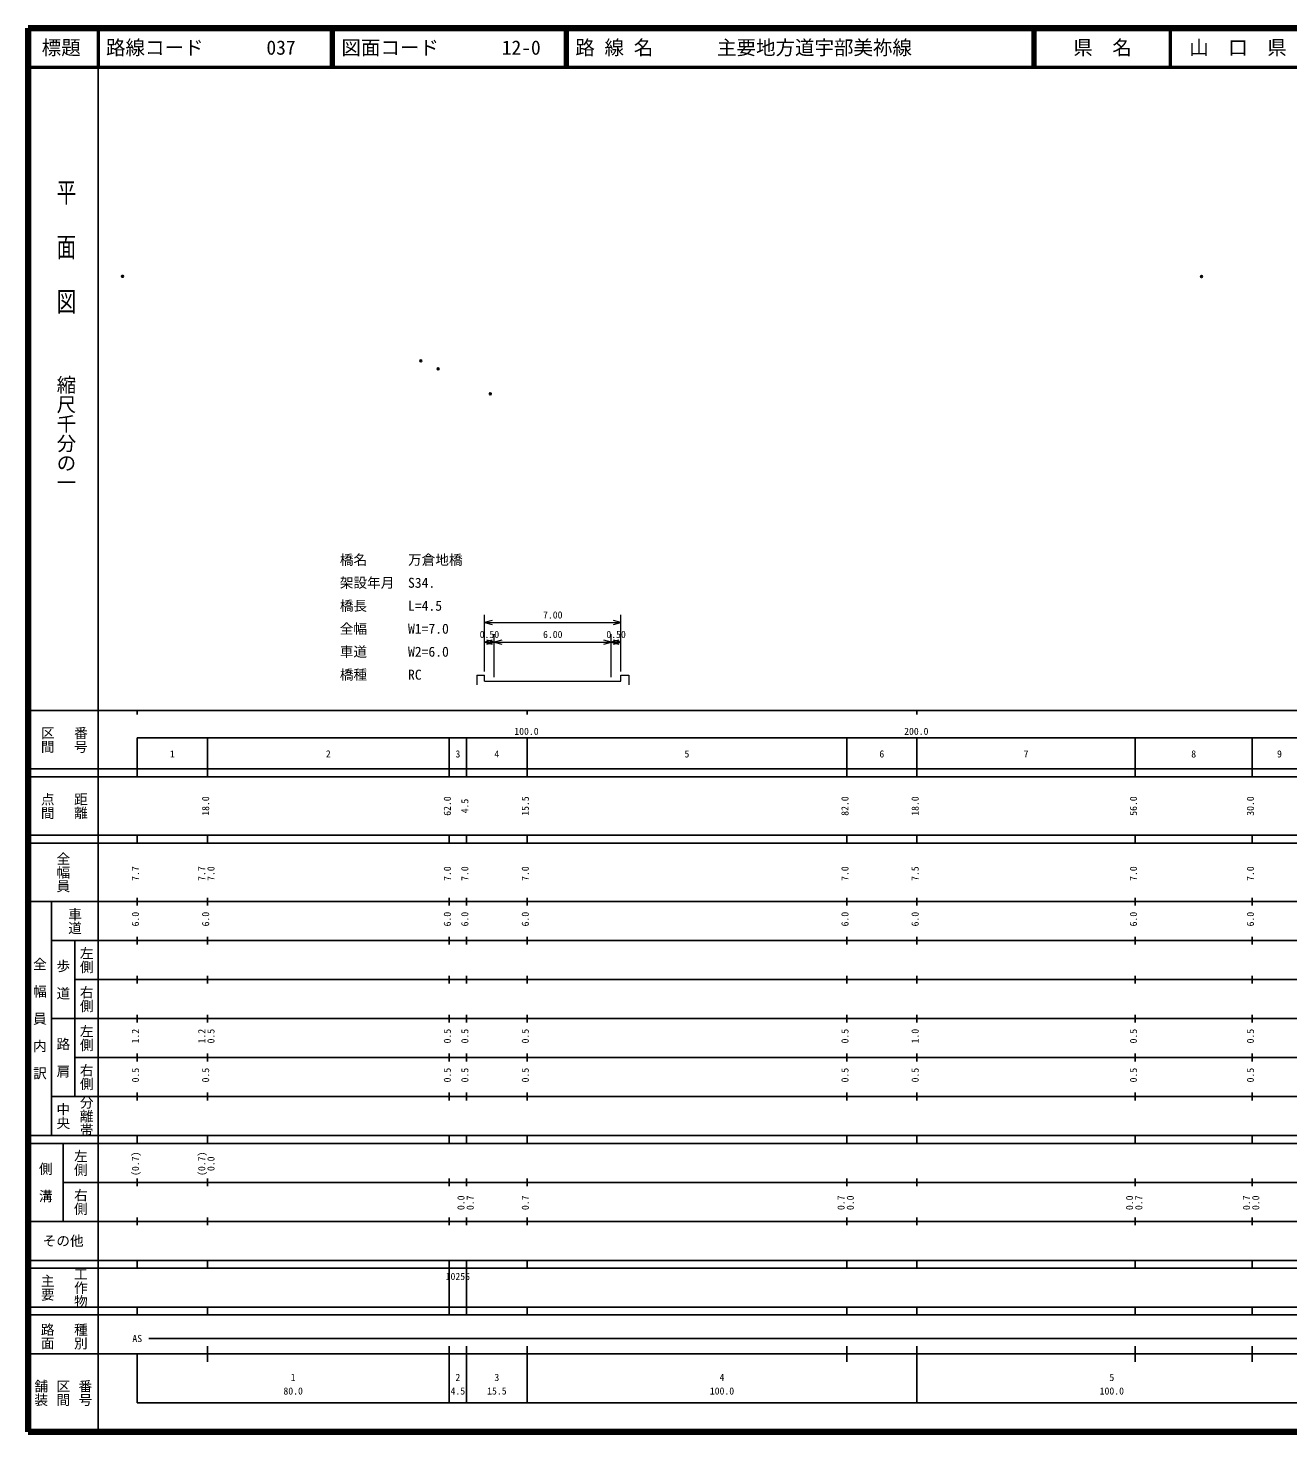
# Model space of a CAD drawing. Units: millimetres on the paper, with parts at other scales. Extents: x 40 to 680, y 20 to 380.
# Drawn here: x 40 to 363.2, y 20 to 380 of the extents above; entities that cross this region are included whole.
import ezdxf
from ezdxf.enums import TextEntityAlignment as Align

# ---------------------------------------------------------------- set-up
doc = ezdxf.new("R2010")
doc.units = ezdxf.units.MM
doc.header["$PDMODE"] = 32
doc.header["$PDSIZE"] = 0.5
doc.layers.add('S-OTRS', color=6, linetype='Continuous')
doc.layers.add('S-TTL-TXT', color=7, linetype='Continuous')
for name, color, linetype, lineweight in [('S-STR-HTXT', 7, 'Continuous', 13), ('S-TTL', 2, 'Continuous', 140), ('S-TTL-BAND', 7, 'Continuous', 25), ('S-TTL-LINE', 7, 'Continuous', 50)]:
    doc.layers.add(name, color=color, linetype=linetype, lineweight=lineweight)
doc.styles.add('@ＭＳ ゴシック', font='')
doc.styles.add('ＭＳ ゴシック', font='')
doc.styles.get('@ＭＳ ゴシック').set_extended_font_data('@MS Gothic')
doc.styles.get('ＭＳ ゴシック').set_extended_font_data('MS Gothic')

msp = doc.modelspace()

# ---------------------------------------------------------------- linework, layer by layer
at = {"layer": 'S-OTRS'}
for p in [(64.229, 316.342), (341.032, 316.285), (140.739, 294.679), (145.164, 292.605), (158.573, 286.215)]:
    msp.add_point(p, dxfattribs=at)
at = {"layer": 'S-STR-HTXT'}
for p, q in [((157.092, 215.044), (157.092, 229.544)), ((159.024, 228.061), (157.092, 227.544)), ((157.092, 227.544), (192.092, 227.544)), ((157.092, 227.544), (159.024, 227.026)), ((192.092, 227.544), (190.16, 228.061)), ((190.16, 227.026), (192.092, 227.544)), ((192.092, 215.044), (192.092, 229.544)), ((159.592, 213.544), (159.592, 224.544)), ((189.592, 213.544), (189.592, 224.544)), ((159.024, 223.061), (157.092, 222.544)), ((157.092, 222.544), (159.592, 222.544)), ((157.092, 222.544), (159.024, 222.026)), ((159.592, 222.544), (157.66, 223.061)), ((157.66, 222.026), (159.592, 222.544)), ((161.524, 223.061), (159.592, 222.544)), ((159.592, 222.544), (189.592, 222.544)), ((159.592, 222.544), (161.524, 222.026)), ((189.592, 222.544), (187.66, 223.061)), ((187.66, 222.026), (189.592, 222.544)), ((191.524, 223.061), (189.592, 222.544)), ((189.592, 222.544), (192.092, 222.544)), ((189.592, 222.544), (191.524, 222.026)), ((192.092, 222.544), (190.16, 223.061)), ((190.16, 222.026), (192.092, 222.544)), ((155.092, 214.044), (157.092, 214.044)), ((155.092, 214.044), (155.092, 211.544)), ((157.092, 212.544), (157.092, 214.044)), ((157.092, 212.544), (159.592, 212.544)), ((159.592, 212.544), (189.592, 212.544)), ((189.592, 212.544), (192.092, 212.544)), ((192.092, 212.544), (192.092, 214.044)), ((192.092, 214.044), (194.092, 214.044)), ((194.092, 214.044), (194.092, 211.544))]:
    msp.add_line(p, q, dxfattribs=at)
at = {"layer": 'S-TTL'}
for p, q in [((40, 380), (40, 20)), ((680, 380), (40, 380)), ((40, 20), (680, 20))]:
    msp.add_line(p, q, dxfattribs=at)
at = {"layer": 'S-TTL-BAND'}
for p, q in [((58, 370), (58, 20)), ((40, 205), (579, 205)), ((68, 205), (68, 204)), ((168, 205), (168, 204)), ((268, 205), (268, 204)), ((68, 198), (579, 198)), ((68, 198), (68, 188)), ((86, 188), (86, 198)), ((148, 188), (148, 198)), ((152.5, 188), (152.5, 198)), ((168, 188), (168, 198)), ((250, 188), (250, 198)), ((268, 188), (268, 198)), ((324, 188), (324, 198)), ((354, 188), (354, 198)), ((40, 190), (579, 190)), ((40, 188), (579, 188)), ((40, 173), (579, 173)), ((68, 171), (68, 173)), ((86, 171), (86, 173)), ((148, 171), (148, 173)), ((152.5, 171), (152.5, 173)), ((168, 171), (168, 173)), ((250, 171), (250, 173)), ((268, 171), (268, 173)), ((324, 171), (324, 173)), ((354, 171), (354, 173)), ((40, 171), (579, 171)), ((40, 156), (579, 156)), ((46, 96), (46, 156)), ((68, 155), (68, 157)), ((86, 155), (86, 157)), ((148, 155), (148, 157)), ((152.5, 155), (152.5, 157)), ((168, 155), (168, 157)), ((250, 155), (250, 157)), ((268, 155), (268, 157)), ((324, 155), (324, 157)), ((354, 155), (354, 157)), ((46, 146), (579, 146)), ((52, 146), (52, 106)), ((68, 145), (68, 147)), ((86, 145), (86, 147)), ((148, 145), (148, 147)), ((152.5, 145), (152.5, 147)), ((168, 145), (168, 147)), ((250, 145), (250, 147)), ((268, 145), (268, 147)), ((324, 145), (324, 147)), ((354, 145), (354, 147)), ((68, 135), (68, 137)), ((86, 135), (86, 137)), ((148, 135), (148, 137)), ((152.5, 135), (152.5, 137)), ((168, 135), (168, 137)), ((250, 135), (250, 137)), ((268, 135), (268, 137)), ((324, 135), (324, 137)), ((354, 135), (354, 137)), ((52, 136), (579, 136)), ((46, 126), (579, 126)), ((68, 125), (68, 127)), ((86, 125), (86, 127)), ((148, 125), (148, 127)), ((152.5, 125), (152.5, 127)), ((168, 125), (168, 127)), ((250, 125), (250, 127)), ((268, 125), (268, 127)), ((324, 125), (324, 127)), ((354, 125), (354, 127)), ((52, 116), (579, 116)), ((68, 115), (68, 117)), ((86, 115), (86, 117)), ((148, 115), (148, 117)), ((152.5, 115), (152.5, 117)), ((168, 115), (168, 117)), ((250, 115), (250, 117)), ((268, 115), (268, 117)), ((324, 115), (324, 117)), ((354, 115), (354, 117)), ((46, 106), (579, 106)), ((68, 105), (68, 107)), ((86, 105), (86, 107)), ((148, 105), (148, 107)), ((152.5, 105), (152.5, 107)), ((168, 105), (168, 107)), ((250, 105), (250, 107)), ((268, 105), (268, 107)), ((324, 105), (324, 107)), ((354, 105), (354, 107)), ((40, 96), (579, 96)), ((40, 94), (579, 94)), ((49, 94), (49, 74)), ((68, 94), (68, 96)), ((86, 94), (86, 96)), ((148, 94), (148, 96)), ((152.5, 94), (152.5, 96)), ((168, 94), (168, 96)), ((250, 94), (250, 96)), ((268, 94), (268, 96)), ((324, 94), (324, 96)), ((354, 94), (354, 96)), ((49, 84), (579, 84)), ((68, 83), (68, 85)), ((86, 83), (86, 85)), ((148, 83), (148, 85)), ((152.5, 83), (152.5, 85)), ((168, 83), (168, 85)), ((250, 83), (250, 85)), ((268, 83), (268, 85)), ((324, 83), (324, 85)), ((354, 83), (354, 85)), ((40, 74), (579, 74)), ((68, 73), (68, 75)), ((86, 73), (86, 75)), ((148, 73), (148, 75)), ((152.5, 73), (152.5, 75)), ((168, 73), (168, 75)), ((250, 73), (250, 75)), ((268, 73), (268, 75)), ((324, 73), (324, 75)), ((354, 73), (354, 75)), ((40, 64), (579, 64)), ((40, 62), (579, 62)), ((68, 62), (68, 64)), ((86, 62), (86, 64)), ((148, 62), (148, 64)), ((148, 52), (148, 62)), ((152.5, 62), (152.5, 64)), ((152.5, 52), (152.5, 62)), ((168, 62), (168, 64)), ((250, 62), (250, 64)), ((268, 62), (268, 64)), ((324, 62), (324, 64)), ((354, 62), (354, 64)), ((40, 52), (579, 52)), ((68, 50), (68, 52)), ((86, 50), (86, 52)), ((148, 50), (148, 52)), ((152.5, 50), (152.5, 52)), ((168, 50), (168, 52)), ((250, 50), (250, 52)), ((268, 50), (268, 52)), ((324, 50), (324, 52)), ((354, 50), (354, 52)), ((40, 50), (579, 50)), ((71, 44), (565, 44)), ((40, 40), (579, 40)), ((68, 40), (68, 27.5)), ((86, 38), (86, 42)), ((148, 27.5), (148, 42)), ((152.5, 27.5), (152.5, 42)), ((168, 27.5), (168, 42)), ((250, 38), (250, 42)), ((268, 27.5), (268, 42)), ((324, 38), (324, 42)), ((354, 38), (354, 42)), ((68, 27.5), (579, 27.5))]:
    msp.add_line(p, q, dxfattribs=at)
at = {"layer": 'S-TTL-LINE'}
for p, q in [((58, 380), (58, 370)), ((117.75, 380), (117.75, 370)), ((118.25, 380), (118.25, 370)), ((177.75, 380), (177.75, 370)), ((178.25, 380), (178.25, 370)), ((297.75, 380), (297.75, 370)), ((298.25, 380), (298.25, 370)), ((333, 380), (333, 370)), ((40, 370), (680, 370))]:
    msp.add_line(p, q, dxfattribs=at)

# ---------------------------------------------------------------- texts
at = {"layer": 'S-STR-HTXT', "style": 'ＭＳ ゴシック'}
for s, p in [('橋名\u3000\u3000\u3000万倉地橋', (119.962, 241.591)), ('架設年月\u3000S34.', (119.962, 235.7)), ('橋長\u3000\u3000\u3000L=4.5', (119.962, 229.809)), ('全幅\u3000\u3000\u3000W1=7.0', (119.962, 223.918)), ('車道\u3000\u3000\u3000W2=6.0', (119.962, 218.027)), ('橋種\u3000\u3000\u3000RC', (119.962, 212.136))]:
    msp.add_text(s, height=2.566, dxfattribs=at).set_placement(p, align=Align.BOTTOM_LEFT)
for s, p in [('7.00', (174.592, 228.044)), ('0.50', (158.342, 223.044)), ('6.00', (174.592, 223.044)), ('0.50', (190.842, 223.044))]:
    msp.add_text(s, height=1.833, dxfattribs=at).set_placement(p, align=Align.BOTTOM_CENTER)
at = {"layer": 'S-TTL-BAND', "style": '@ＭＳ ゴシック', "width": 1.4}
msp.add_text('平  面  図', height=3.666, rotation=270, dxfattribs=at).set_placement((49.777, 306.475), align=Align.MIDDLE_RIGHT)
at = {"layer": 'S-TTL-BAND', "style": '@ＭＳ ゴシック'}
msp.add_text('縮尺千分の一', height=3.666, rotation=270, dxfattribs=at).set_placement((49.777, 261.03), align=Align.MIDDLE_RIGHT)
for s, p in [('区間', (45, 197.5)), ('番号', (53.5, 197.5)), ('点間', (45, 180.5)), ('距離', (53.5, 180.5)), ('全幅員', (49, 163.5)), ('車道', (52, 151)), ('左側', (55, 141)), ('全\u3000幅\u3000員\u3000内\u3000訳', (43, 126)), ('歩\u3000道', (49, 136)), ('右側', (55, 131)), ('左側', (55, 121)), ('路\u3000肩', (49, 116)), ('右側', (55, 111)), ('分離帯', (55, 101)), ('中央', (49, 101)), ('左側', (53.5, 89)), ('側\u3000溝', (44.5, 84)), ('右側', (53.5, 79)), ('工作物', (53.5, 57)), ('主要', (45, 57)), ('路面', (45, 44.5)), ('種別', (53.5, 44.5)), ('舗装', (43.333, 30)), ('区間', (49, 30)), ('番号', (54.667, 30))]:
    msp.add_text(s, height=2.566, rotation=270, dxfattribs=at).set_placement(p, align=Align.MIDDLE_CENTER)
at = {"layer": 'S-TTL-BAND', "style": 'ＭＳ ゴシック'}
for s, p in [('100.0', (167.844, 198.195)), ('200.0', (267.844, 198.195)), ('1', (77, 192.405)), ('2', (117, 192.405)), ('3', (150.25, 192.405)), ('4', (160.25, 192.405)), ('5', (209, 192.405)), ('6', (259, 192.405)), ('7', (296, 192.405)), ('8', (339, 192.405)), ('9', (361, 192.405)), ('AS', (68, 42.5)), ('1', (108, 32.523)), ('2', (150.25, 32.523)), ('3', (160.25, 32.523)), ('4', (218, 32.523)), ('5', (318, 32.523)), ('80.0', (108, 29.033)), ('4.5', (150.25, 29.033)), ('15.5', (160.25, 29.033)), ('100.0', (218, 29.033)), ('100.0', (318, 29.033))]:
    msp.add_text(s, height=1.833, dxfattribs=at).set_placement(p, align=Align.BOTTOM_CENTER)
for s, p in [('18.0', (87, 180.5)), ('62.0', (149, 180.5)), ('4.5', (153.5, 180.5)), ('15.5', (169, 180.5)), ('82.0', (251, 180.5)), ('18.0', (269, 180.5)), ('56.0', (325, 180.5)), ('30.0', (355, 180.5)), ('7.7', (69, 163.174)), ('7.7', (86, 163.174)), ('7.0', (88.37, 163.174)), ('7.0', (149, 163.174)), ('7.0', (153.5, 163.174)), ('7.0', (169, 163.174)), ('7.0', (251, 163.174)), ('7.5', (269, 163.174)), ('7.0', (325, 163.174)), ('7.0', (355, 163.174)), ('6.0', (69, 151.5)), ('6.0', (87, 151.5)), ('6.0', (149, 151.5)), ('6.0', (153.5, 151.5)), ('6.0', (169, 151.5)), ('6.0', (251, 151.5)), ('6.0', (269, 151.5)), ('6.0', (325, 151.5)), ('6.0', (355, 151.5)), ('1.2', (69, 121.5)), ('1.2', (86, 121.5)), ('0.5', (88.37, 121.5)), ('0.5', (149, 121.5)), ('0.5', (153.5, 121.5)), ('0.5', (169, 121.5)), ('0.5', (251, 121.5)), ('1.0', (269, 121.5)), ('0.5', (325, 121.5)), ('0.5', (355, 121.5)), ('0.5', (69, 111.5)), ('0.5', (87, 111.5)), ('0.5', (149, 111.5)), ('0.5', (153.5, 111.5)), ('0.5', (169, 111.5)), ('0.5', (251, 111.5)), ('0.5', (269, 111.5)), ('0.5', (325, 111.5)), ('0.5', (355, 111.5)), ('(0.7)', (69, 88.764)), ('(0.7)', (86, 88.764)), ('0.0', (88.37, 88.764)), ('0.0', (152.5, 78.764)), ('0.7', (154.87, 78.764)), ('0.7', (169, 78.764)), ('0.7', (250, 78.764)), ('0.0', (252.37, 78.764)), ('0.0', (324, 78.764)), ('0.7', (326.37, 78.764)), ('0.7', (354, 78.764)), ('0.0', (356.37, 78.764))]:
    msp.add_text(s, height=1.833, rotation=90, dxfattribs=at).set_placement(p, align=Align.BOTTOM_CENTER)
msp.add_text('その他', height=2.566, dxfattribs=at).set_placement((49, 69), align=Align.MIDDLE_CENTER)
msp.add_text('10256', height=1.833, dxfattribs=at).set_placement((147.125, 58.405), align=Align.BOTTOM_LEFT)
at = {"layer": 'S-TTL-TXT', "style": 'ＭＳ ゴシック'}
for s, p in [('標題', (48.5, 375)), ('県\u3000名', (315.625, 375)), ('山\u3000口\u3000県', (350.375, 375))]:
    msp.add_text(s, height=3.666, dxfattribs=at).set_placement(p, align=Align.MIDDLE_CENTER)
for s, p in [('路線コード', (60, 375)), ('037', (101.142, 375)), ('図面コード', (120.38, 375)), ('12-0', (161.521, 375)), ('路 線 名', (180.38, 375)), ('主要地方道宇部美祢線', (216.734, 375))]:
    msp.add_text(s, height=3.666, dxfattribs=at).set_placement(p, align=Align.MIDDLE_LEFT)

doc.saveas('drawing.dxf')
